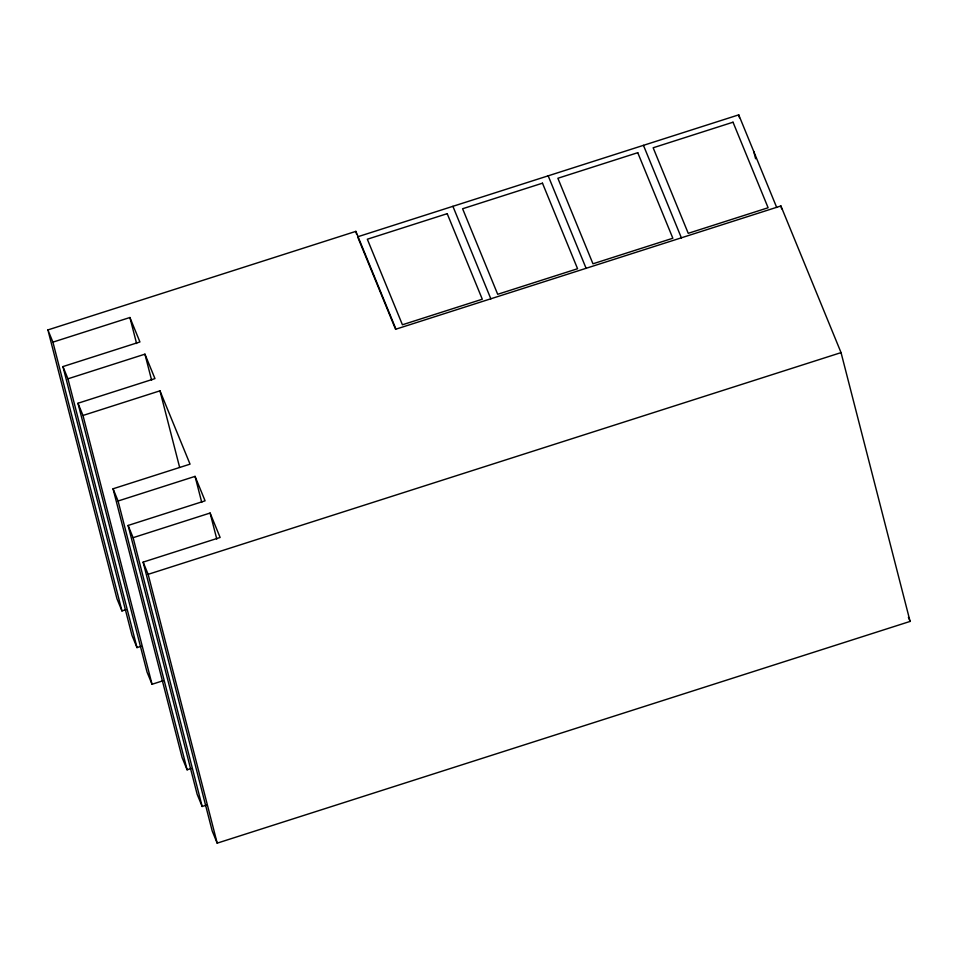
<?xml version="1.0" encoding="UTF-8"?>
<svg xmlns="http://www.w3.org/2000/svg" width="958" height="958" viewBox="0 0 958 958"><rect width="100%" height="100%" fill="white"/><g stroke="black" fill="none" stroke-linecap="round" stroke-linejoin="round"><path stroke-width="1.44" d="M47.9 329.923L355.861 231.369L395.953 329.145L780.902 205.958L841.052 352.616L910.1 621.419L217.191 843.148L212.185 830.921L143.125 562.118L220.124 537.474L210.101 513.033L133.102 537.678L128.097 525.451L205.084 500.818L195.061 476.377L118.073 501.01L113.056 488.784L190.043 464.151L159.974 390.828L82.987 415.461L77.969 403.246L154.957 378.602L144.933 354.161L67.946 378.805L62.941 366.579L139.928 341.946L129.905 317.505L52.918 342.138L47.9 329.923L116.948 598.726L121.965 610.941L126.169 609.599M776.699 207.455L738.726 114.852L357.621 236.806L395.594 329.36M143.125 562.118L148.143 574.333L841.052 352.616M62.941 366.579L131.988 635.382L137.006 647.608L141.197 646.267M77.969 403.246L147.029 672.049L152.035 684.275L163.231 680.683M113.056 488.784L182.116 757.598L187.121 769.813L191.325 768.472M128.097 525.451L197.144 794.254L202.162 806.48L206.365 805.139M908.4 617.275L910.1 621.419M643.453 145.341L681.413 237.907M548.18 175.829L586.14 268.396M452.906 206.317L490.867 298.884M780.902 205.958L781.644 208.856M753.754 151.52L755.611 158.741M738.726 114.852L739.468 117.75M355.861 231.369L356.604 234.267M210.101 513.033L216.783 539.055M195.061 476.377L201.743 502.387M159.974 390.828L179.649 467.42M144.933 354.161L151.615 380.182M129.905 317.505L136.587 343.515M148.143 574.333L217.191 843.148M133.102 537.678L202.162 806.48M118.073 501.01L187.121 769.813M82.987 415.461L152.035 684.275M67.946 378.805L137.006 647.608M52.918 342.138L121.965 610.941M447.206 213.67L367.333 239.225L402.42 324.774L482.293 299.219L447.206 213.67M542.479 183.182L462.606 208.748L497.693 294.286L577.566 268.731L542.479 183.182M637.753 152.693L557.879 178.26L592.966 263.797L672.839 238.243L637.753 152.693M733.026 122.205L653.152 147.772L688.239 233.321L768.112 207.754L733.026 122.205"/></g></svg>
